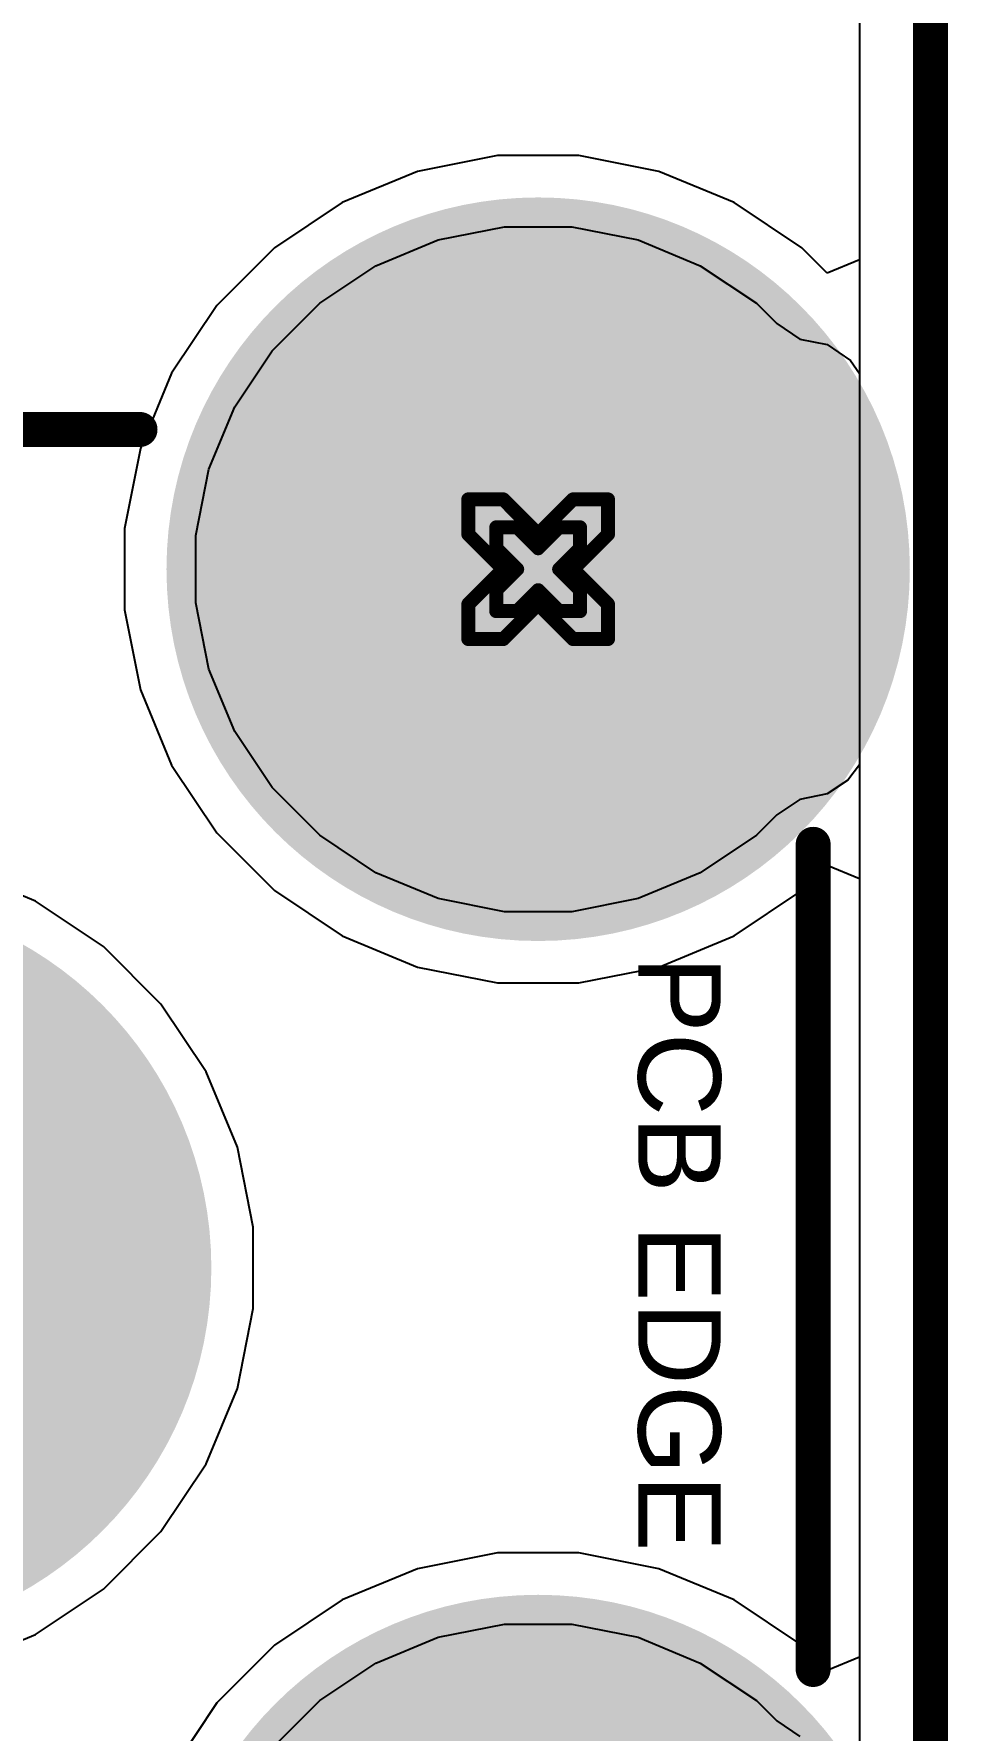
# Model space of a CAD drawing. Header units: inches. Extents: x 0 to 5271, y 0 to 5417.
# Drawn here: x 146.74 to 150.06, y 44.29 to 50.46 of the extents above; entities that cross this region are included whole.
import ezdxf

# ---------------------------------------------------------------- set-up
doc = ezdxf.new("R2010")
doc.units = ezdxf.units.IN
for name, color, linetype in [('Board_Outline', 216, 'Continuous'), ('Bottom Layer', 5, 'Continuous'), ('Bottom Solder', 6, 'Continuous'), ('Drill Drawing', 1, 'Continuous'), ('L2_GND1', 16, 'Continuous'), ('L3_SIG1', 76, 'Continuous'), ('L4_PWR', 90, 'Continuous'), ('L5_GND2', 156, 'Continuous'), ('L6_SIG2', 130, 'Continuous'), ('L7_GND3', 216, 'Continuous'), ('Multi-Layer', 9, 'Continuous'), ('Pad Holes', 156, 'Continuous'), ('Top Layer', 1, 'Continuous'), ('Top Overlay', 2, 'Continuous'), ('Top Solder', 216, 'Continuous')]:
    doc.layers.add(name, color=color, linetype=linetype)
doc.styles.add('Arial', font='', dxfattribs={"height": 0.2})
doc.styles.get('Arial').set_extended_font_data('Arial')

# ---------------------------------------------------------------- blocks, each defined once
blk = doc.blocks.new('HJ_SMA175_296')
at = {"layer": 'Bottom Layer'}
h = blk.add_hatch(color=5, dxfattribs=at)
edge = h.paths.add_edge_path()
edge.add_arc((-2.54, 2.54), 1.25, 0, 360)
h = blk.add_hatch(color=5, dxfattribs=at)
edge = h.paths.add_edge_path()
edge.add_arc((0, 0), 1.25, 0, 360)
h = blk.add_hatch(color=5, dxfattribs=at)
edge = h.paths.add_edge_path()
edge.add_arc((-2.54, -2.54), 1.25, 0, 360)
at = {"layer": 'Bottom Solder'}
h = blk.add_hatch(color=6, dxfattribs=at)
edge = h.paths.add_edge_path()
edge.add_arc((-2.54, 2.54), 1.3516, 0, 360)
h = blk.add_hatch(color=6, dxfattribs=at)
edge = h.paths.add_edge_path()
edge.add_arc((0, 0), 1.3516, 0, 360)
h = blk.add_hatch(color=6, dxfattribs=at)
edge = h.paths.add_edge_path()
edge.add_arc((-2.54, -2.54), 1.3516, 0, 360)
at = {"layer": 'L2_GND1'}
h = blk.add_hatch(color=16, dxfattribs=at)
edge = h.paths.add_edge_path()
edge.add_arc((-2.54, 2.54), 1.25, 0, 360)
h = blk.add_hatch(color=16, dxfattribs=at)
edge = h.paths.add_edge_path()
edge.add_arc((0, 0), 1.25, 0, 360)
h = blk.add_hatch(color=16, dxfattribs=at)
edge = h.paths.add_edge_path()
edge.add_arc((-2.54, -2.54), 1.25, 0, 360)
at = {"layer": 'L3_SIG1'}
h = blk.add_hatch(color=76, dxfattribs=at)
edge = h.paths.add_edge_path()
edge.add_arc((-2.54, 2.54), 1.25, 0, 360)
h = blk.add_hatch(color=76, dxfattribs=at)
edge = h.paths.add_edge_path()
edge.add_arc((0, 0), 1.25, 0, 360)
h = blk.add_hatch(color=76, dxfattribs=at)
edge = h.paths.add_edge_path()
edge.add_arc((-2.54, -2.54), 1.25, 0, 360)
at = {"layer": 'L4_PWR'}
h = blk.add_hatch(color=90, dxfattribs=at)
edge = h.paths.add_edge_path()
edge.add_arc((-2.54, 2.54), 1.25, 0, 360)
h = blk.add_hatch(color=90, dxfattribs=at)
edge = h.paths.add_edge_path()
edge.add_arc((0, 0), 1.25, 0, 360)
h = blk.add_hatch(color=90, dxfattribs=at)
edge = h.paths.add_edge_path()
edge.add_arc((-2.54, -2.54), 1.25, 0, 360)
at = {"layer": 'L5_GND2'}
h = blk.add_hatch(color=156, dxfattribs=at)
edge = h.paths.add_edge_path()
edge.add_arc((-2.54, 2.54), 1.25, 0, 360)
h = blk.add_hatch(color=156, dxfattribs=at)
edge = h.paths.add_edge_path()
edge.add_arc((0, 0), 1.25, 0, 360)
h = blk.add_hatch(color=156, dxfattribs=at)
edge = h.paths.add_edge_path()
edge.add_arc((-2.54, -2.54), 1.25, 0, 360)
at = {"layer": 'L6_SIG2'}
h = blk.add_hatch(color=130, dxfattribs=at)
edge = h.paths.add_edge_path()
edge.add_arc((-2.54, 2.54), 1.25, 0, 360)
h = blk.add_hatch(color=130, dxfattribs=at)
edge = h.paths.add_edge_path()
edge.add_arc((0, 0), 1.25, 0, 360)
h = blk.add_hatch(color=130, dxfattribs=at)
edge = h.paths.add_edge_path()
edge.add_arc((-2.54, -2.54), 1.25, 0, 360)
at = {"layer": 'L7_GND3'}
h = blk.add_hatch(color=216, dxfattribs=at)
edge = h.paths.add_edge_path()
edge.add_arc((-2.54, 2.54), 1.25, 0, 360)
h = blk.add_hatch(color=216, dxfattribs=at)
edge = h.paths.add_edge_path()
edge.add_arc((0, 0), 1.25, 0, 360)
h = blk.add_hatch(color=216, dxfattribs=at)
edge = h.paths.add_edge_path()
edge.add_arc((-2.54, -2.54), 1.25, 0, 360)
at = {"layer": 'Multi-Layer'}
h = blk.add_hatch(color=9, dxfattribs=at)
edge = h.paths.add_edge_path()
edge.add_arc((-2.54, 2.54), 1.25, 0, 360)
h = blk.add_hatch(color=9, dxfattribs=at)
edge = h.paths.add_edge_path()
edge.add_arc((0, 0), 1.25, 0, 360)
h = blk.add_hatch(color=9, dxfattribs=at)
edge = h.paths.add_edge_path()
edge.add_arc((-2.54, -2.54), 1.25, 0, 360)
at = {"layer": 'Pad Holes'}
h = blk.add_hatch(color=7, dxfattribs=at)
edge = h.paths.add_edge_path()
edge.add_arc((-2.54, -2.54), 0.75, 0, 360)
at = {"layer": 'Top Layer'}
h = blk.add_hatch(color=1, dxfattribs=at)
edge = h.paths.add_edge_path()
edge.add_arc((-2.54, 2.54), 1.25, 0, 360)
h = blk.add_hatch(color=1, dxfattribs=at)
edge = h.paths.add_edge_path()
edge.add_arc((0, 0), 1.25, 0, 360)
h = blk.add_hatch(color=1, dxfattribs=at)
edge = h.paths.add_edge_path()
edge.add_arc((-2.54, -2.54), 1.25, 0, 360)
at = {"layer": 'Top Solder'}
h = blk.add_hatch(color=216, dxfattribs=at)
edge = h.paths.add_edge_path()
edge.add_arc((-2.54, 2.54), 1.3516, 0, 360)
h = blk.add_hatch(color=216, dxfattribs=at)
edge = h.paths.add_edge_path()
edge.add_arc((0, 0), 1.3516, 0, 360)
h = blk.add_hatch(color=216, dxfattribs=at)
edge = h.paths.add_edge_path()
edge.add_arc((-2.54, -2.54), 1.3516, 0, 360)
at = {"layer": 'Top Overlay'}
for points in [[(-3.54, 1.46, 0.127, 0.127, 0), (-3.54, -1.54, 0.127, 0.127, 0)], [(1.143, -3.048, 0.127, 0.127, 0), (-1.0922, -3.048, 0.127, 0.127, 0)]]:
    blk.add_lwpolyline(points, format="xyseb", dxfattribs=at)
for points in [[(-3.5718, 1.46, 0.0635, 0.0635, 1), (-3.5083, 1.46, 0.0635, 0.0635, 1)], [(-3.5718, -1.54, 0.0635, 0.0635, 1), (-3.5083, -1.54, 0.0635, 0.0635, 1)], [(-1.124, -3.048, 0.0635, 0.0635, 1), (-1.0605, -3.048, 0.0635, 0.0635, 1)]]:
    blk.add_lwpolyline(points, format="xyseb", close=True, dxfattribs=at)
at = {"layer": 'Top Overlay', "style": 'Arial'}
blk.add_text('PCB EDGE', height=0.3, rotation=90, dxfattribs=at).set_placement((-2.904, -1.1346))

msp = doc.modelspace()

# ---------------------------------------------------------------- linework, layer by layer
at = {"layer": 'Board_Outline'}
msp.add_lwpolyline([(150, 0, 0.127, 0.127, 0), (150, 110, 0.127, 0.127, 0)], format="xyseb", dxfattribs=at)
at = {"layer": 'Bottom Layer'}
for p, q in [((149.741, 53.0937), (149.741, 38.354)), ((146.7452, 47.3069), (146.4715, 47.4202)), ((146.9916, 47.1423), (146.7452, 47.3069)), ((147.201, 46.9328), (146.9916, 47.1423)), ((147.3656, 46.6864), (147.201, 46.9328)), ((147.479, 46.4127), (147.3656, 46.6864)), ((147.5368, 46.1222), (147.479, 46.4127)), ((147.5368, 45.8259), (147.5368, 46.1222)), ((147.479, 45.5353), (147.5368, 45.8259)), ((147.3656, 45.2616), (147.479, 45.5353)), ((147.201, 45.0153), (147.3656, 45.2616)), ((146.9916, 44.8058), (147.201, 45.0153)), ((146.7452, 44.6412), (146.9916, 44.8058)), ((146.4715, 44.5278), (146.7452, 44.6412))]:
    msp.add_line(p, q, dxfattribs=at)
at = {"layer": 'Drill Drawing'}
for points in [[(148.3188, 48.641, 0.0508, 0.0508, 0), (148.3188, 48.768, 0.0508, 0.0508, 0)], [(148.3188, 48.768, 0.0508, 0.0508, 0), (148.4458, 48.768, 0.0508, 0.0508, 0)], [(148.4458, 48.768, 0.0508, 0.0508, 0), (148.5728, 48.641, 0.0508, 0.0508, 0)], [(148.5728, 48.641, 0.0508, 0.0508, 0), (148.6998, 48.768, 0.0508, 0.0508, 0)], [(148.6998, 48.768, 0.0508, 0.0508, 0), (148.8268, 48.768, 0.0508, 0.0508, 0)], [(148.8268, 48.641, 0.0508, 0.0508, 0), (148.8268, 48.768, 0.0508, 0.0508, 0)], [(148.3188, 48.641, 0.0508, 0.0508, 0), (148.4458, 48.514, 0.0508, 0.0508, 0)], [(148.4204, 48.5902, 0.0508, 0.0508, 0), (148.4204, 48.6664, 0.0508, 0.0508, 0)], [(148.4204, 48.6664, 0.0508, 0.0508, 0), (148.4966, 48.6664, 0.0508, 0.0508, 0)], [(148.4966, 48.6664, 0.0508, 0.0508, 0), (148.5728, 48.5902, 0.0508, 0.0508, 0)], [(148.5728, 48.5902, 0.0508, 0.0508, 0), (148.649, 48.6664, 0.0508, 0.0508, 0)], [(148.649, 48.6664, 0.0508, 0.0508, 0), (148.7252, 48.6664, 0.0508, 0.0508, 0)], [(148.6998, 48.514, 0.0508, 0.0508, 0), (148.8268, 48.641, 0.0508, 0.0508, 0)], [(148.7252, 48.5902, 0.0508, 0.0508, 0), (148.7252, 48.6664, 0.0508, 0.0508, 0)], [(148.4204, 48.5902, 0.0508, 0.0508, 0), (148.4966, 48.514, 0.0508, 0.0508, 0)], [(148.649, 48.514, 0.0508, 0.0508, 0), (148.7252, 48.5902, 0.0508, 0.0508, 0)], [(148.3188, 48.387, 0.0508, 0.0508, 0), (148.4458, 48.514, 0.0508, 0.0508, 0)], [(148.4204, 48.4378, 0.0508, 0.0508, 0), (148.4966, 48.514, 0.0508, 0.0508, 0)], [(148.649, 48.514, 0.0508, 0.0508, 0), (148.7252, 48.4378, 0.0508, 0.0508, 0)], [(148.6998, 48.514, 0.0508, 0.0508, 0), (148.8268, 48.387, 0.0508, 0.0508, 0)], [(148.3188, 48.26, 0.0508, 0.0508, 0), (148.3188, 48.387, 0.0508, 0.0508, 0)], [(148.4204, 48.3616, 0.0508, 0.0508, 0), (148.4204, 48.4378, 0.0508, 0.0508, 0)], [(148.4458, 48.26, 0.0508, 0.0508, 0), (148.5728, 48.387, 0.0508, 0.0508, 0)], [(148.4966, 48.3616, 0.0508, 0.0508, 0), (148.5728, 48.4378, 0.0508, 0.0508, 0)], [(148.5728, 48.4378, 0.0508, 0.0508, 0), (148.649, 48.3616, 0.0508, 0.0508, 0)], [(148.5728, 48.387, 0.0508, 0.0508, 0), (148.6998, 48.26, 0.0508, 0.0508, 0)], [(148.7252, 48.3616, 0.0508, 0.0508, 0), (148.7252, 48.4378, 0.0508, 0.0508, 0)], [(148.8268, 48.26, 0.0508, 0.0508, 0), (148.8268, 48.387, 0.0508, 0.0508, 0)], [(148.4204, 48.3616, 0.0508, 0.0508, 0), (148.4966, 48.3616, 0.0508, 0.0508, 0)], [(148.649, 48.3616, 0.0508, 0.0508, 0), (148.7252, 48.3616, 0.0508, 0.0508, 0)], [(148.3188, 48.26, 0.0508, 0.0508, 0), (148.4458, 48.26, 0.0508, 0.0508, 0)], [(148.6998, 48.26, 0.0508, 0.0508, 0), (148.8268, 48.26, 0.0508, 0.0508, 0)]]:
    msp.add_lwpolyline(points, format="xyseb", dxfattribs=at)
for points in [[(148.3061, 48.768, 0.0254, 0.0254, 1), (148.3315, 48.768, 0.0254, 0.0254, 1)], [(148.3061, 48.768, 0.0254, 0.0254, 1), (148.3315, 48.768, 0.0254, 0.0254, 1)], [(148.4331, 48.768, 0.0254, 0.0254, 1), (148.4585, 48.768, 0.0254, 0.0254, 1)], [(148.4331, 48.768, 0.0254, 0.0254, 1), (148.4585, 48.768, 0.0254, 0.0254, 1)], [(148.6871, 48.768, 0.0254, 0.0254, 1), (148.7125, 48.768, 0.0254, 0.0254, 1)], [(148.6871, 48.768, 0.0254, 0.0254, 1), (148.7125, 48.768, 0.0254, 0.0254, 1)], [(148.8141, 48.768, 0.0254, 0.0254, 1), (148.8395, 48.768, 0.0254, 0.0254, 1)], [(148.8141, 48.768, 0.0254, 0.0254, 1), (148.8395, 48.768, 0.0254, 0.0254, 1)], [(148.3061, 48.641, 0.0254, 0.0254, 1), (148.3315, 48.641, 0.0254, 0.0254, 1)], [(148.3061, 48.641, 0.0254, 0.0254, 1), (148.3315, 48.641, 0.0254, 0.0254, 1)], [(148.4077, 48.6664, 0.0254, 0.0254, 1), (148.4331, 48.6664, 0.0254, 0.0254, 1)], [(148.4077, 48.6664, 0.0254, 0.0254, 1), (148.4331, 48.6664, 0.0254, 0.0254, 1)], [(148.4839, 48.6664, 0.0254, 0.0254, 1), (148.5093, 48.6664, 0.0254, 0.0254, 1)], [(148.4839, 48.6664, 0.0254, 0.0254, 1), (148.5093, 48.6664, 0.0254, 0.0254, 1)], [(148.5601, 48.641, 0.0254, 0.0254, 1), (148.5855, 48.641, 0.0254, 0.0254, 1)], [(148.5601, 48.641, 0.0254, 0.0254, 1), (148.5855, 48.641, 0.0254, 0.0254, 1)], [(148.6363, 48.6664, 0.0254, 0.0254, 1), (148.6617, 48.6664, 0.0254, 0.0254, 1)], [(148.6363, 48.6664, 0.0254, 0.0254, 1), (148.6617, 48.6664, 0.0254, 0.0254, 1)], [(148.7125, 48.6664, 0.0254, 0.0254, 1), (148.7379, 48.6664, 0.0254, 0.0254, 1)], [(148.7125, 48.6664, 0.0254, 0.0254, 1), (148.7379, 48.6664, 0.0254, 0.0254, 1)], [(148.8141, 48.641, 0.0254, 0.0254, 1), (148.8395, 48.641, 0.0254, 0.0254, 1)], [(148.8141, 48.641, 0.0254, 0.0254, 1), (148.8395, 48.641, 0.0254, 0.0254, 1)], [(148.4077, 48.5902, 0.0254, 0.0254, 1), (148.4331, 48.5902, 0.0254, 0.0254, 1)], [(148.4077, 48.5902, 0.0254, 0.0254, 1), (148.4331, 48.5902, 0.0254, 0.0254, 1)], [(148.5601, 48.5902, 0.0254, 0.0254, 1), (148.5855, 48.5902, 0.0254, 0.0254, 1)], [(148.5601, 48.5902, 0.0254, 0.0254, 1), (148.5855, 48.5902, 0.0254, 0.0254, 1)], [(148.7125, 48.5902, 0.0254, 0.0254, 1), (148.7379, 48.5902, 0.0254, 0.0254, 1)], [(148.7125, 48.5902, 0.0254, 0.0254, 1), (148.7379, 48.5902, 0.0254, 0.0254, 1)], [(148.4331, 48.514, 0.0254, 0.0254, 1), (148.4585, 48.514, 0.0254, 0.0254, 1)], [(148.4331, 48.514, 0.0254, 0.0254, 1), (148.4585, 48.514, 0.0254, 0.0254, 1)], [(148.4839, 48.514, 0.0254, 0.0254, 1), (148.5093, 48.514, 0.0254, 0.0254, 1)], [(148.4839, 48.514, 0.0254, 0.0254, 1), (148.5093, 48.514, 0.0254, 0.0254, 1)], [(148.6363, 48.514, 0.0254, 0.0254, 1), (148.6617, 48.514, 0.0254, 0.0254, 1)], [(148.6363, 48.514, 0.0254, 0.0254, 1), (148.6617, 48.514, 0.0254, 0.0254, 1)], [(148.6871, 48.514, 0.0254, 0.0254, 1), (148.7125, 48.514, 0.0254, 0.0254, 1)], [(148.6871, 48.514, 0.0254, 0.0254, 1), (148.7125, 48.514, 0.0254, 0.0254, 1)], [(148.3061, 48.387, 0.0254, 0.0254, 1), (148.3315, 48.387, 0.0254, 0.0254, 1)], [(148.3061, 48.387, 0.0254, 0.0254, 1), (148.3315, 48.387, 0.0254, 0.0254, 1)], [(148.4077, 48.4378, 0.0254, 0.0254, 1), (148.4331, 48.4378, 0.0254, 0.0254, 1)], [(148.4077, 48.4378, 0.0254, 0.0254, 1), (148.4331, 48.4378, 0.0254, 0.0254, 1)], [(148.5601, 48.4378, 0.0254, 0.0254, 1), (148.5855, 48.4378, 0.0254, 0.0254, 1)], [(148.5601, 48.4378, 0.0254, 0.0254, 1), (148.5855, 48.4378, 0.0254, 0.0254, 1)], [(148.5601, 48.387, 0.0254, 0.0254, 1), (148.5855, 48.387, 0.0254, 0.0254, 1)], [(148.5601, 48.387, 0.0254, 0.0254, 1), (148.5855, 48.387, 0.0254, 0.0254, 1)], [(148.7125, 48.4378, 0.0254, 0.0254, 1), (148.7379, 48.4378, 0.0254, 0.0254, 1)], [(148.7125, 48.4378, 0.0254, 0.0254, 1), (148.7379, 48.4378, 0.0254, 0.0254, 1)], [(148.8141, 48.387, 0.0254, 0.0254, 1), (148.8395, 48.387, 0.0254, 0.0254, 1)], [(148.8141, 48.387, 0.0254, 0.0254, 1), (148.8395, 48.387, 0.0254, 0.0254, 1)], [(148.4077, 48.3616, 0.0254, 0.0254, 1), (148.4331, 48.3616, 0.0254, 0.0254, 1)], [(148.4077, 48.3616, 0.0254, 0.0254, 1), (148.4331, 48.3616, 0.0254, 0.0254, 1)], [(148.4839, 48.3616, 0.0254, 0.0254, 1), (148.5093, 48.3616, 0.0254, 0.0254, 1)], [(148.4839, 48.3616, 0.0254, 0.0254, 1), (148.5093, 48.3616, 0.0254, 0.0254, 1)], [(148.6363, 48.3616, 0.0254, 0.0254, 1), (148.6617, 48.3616, 0.0254, 0.0254, 1)], [(148.6363, 48.3616, 0.0254, 0.0254, 1), (148.6617, 48.3616, 0.0254, 0.0254, 1)], [(148.7125, 48.3616, 0.0254, 0.0254, 1), (148.7379, 48.3616, 0.0254, 0.0254, 1)], [(148.7125, 48.3616, 0.0254, 0.0254, 1), (148.7379, 48.3616, 0.0254, 0.0254, 1)], [(148.3061, 48.26, 0.0254, 0.0254, 1), (148.3315, 48.26, 0.0254, 0.0254, 1)], [(148.3061, 48.26, 0.0254, 0.0254, 1), (148.3315, 48.26, 0.0254, 0.0254, 1)], [(148.4331, 48.26, 0.0254, 0.0254, 1), (148.4585, 48.26, 0.0254, 0.0254, 1)], [(148.4331, 48.26, 0.0254, 0.0254, 1), (148.4585, 48.26, 0.0254, 0.0254, 1)], [(148.6871, 48.26, 0.0254, 0.0254, 1), (148.7125, 48.26, 0.0254, 0.0254, 1)], [(148.6871, 48.26, 0.0254, 0.0254, 1), (148.7125, 48.26, 0.0254, 0.0254, 1)], [(148.8141, 48.26, 0.0254, 0.0254, 1), (148.8395, 48.26, 0.0254, 0.0254, 1)], [(148.8141, 48.26, 0.0254, 0.0254, 1), (148.8395, 48.26, 0.0254, 0.0254, 1)]]:
    msp.add_lwpolyline(points, format="xyseb", close=True, dxfattribs=at)
at = {"layer": 'L2_GND1'}
for p, q in [((149.741, 73.9214), (149.741, 49.6387)), ((148.4247, 50.018), (148.1341, 49.9602)), ((148.7209, 50.018), (148.4247, 50.018)), ((149.0115, 49.9602), (148.7209, 50.018)), ((148.1341, 49.9602), (147.8604, 49.8469)), ((149.2852, 49.8469), (149.0115, 49.9602)), ((147.8604, 49.8469), (147.6141, 49.6823)), ((149.5316, 49.6823), (149.2852, 49.8469)), ((147.9831, 49.6174), (148.2096, 49.7112)), ((148.2096, 49.7112), (148.4502, 49.759)), ((148.4502, 49.759), (148.6954, 49.759)), ((148.6954, 49.759), (148.936, 49.7112)), ((148.936, 49.7112), (149.1625, 49.6174)), ((147.6141, 49.6823), (147.4046, 49.4728)), ((149.6237, 49.5901), (149.5316, 49.6823)), ((149.741, 49.6387), (149.6237, 49.5901)), ((147.7791, 49.4811), (147.9831, 49.6174)), ((149.1625, 49.6174), (149.3665, 49.4811)), ((147.4046, 49.4728), (147.24, 49.2264)), ((147.6057, 49.3077), (147.7791, 49.4811)), ((149.3665, 49.4811), (149.4406, 49.407)), ((149.4406, 49.407), (149.5246, 49.3508)), ((149.5246, 49.3508), (149.6237, 49.3311)), ((149.6237, 49.3311), (149.7087, 49.2723)), ((147.4695, 49.1038), (147.6057, 49.3077)), ((149.7087, 49.2723), (149.741, 49.225)), ((147.24, 49.2264), (147.1266, 48.9527)), ((149.741, 49.225), (149.741, 47.8031)), ((147.3756, 48.8772), (147.4695, 49.1038)), ((147.1266, 48.9527), (147.0688, 48.6622)), ((147.3278, 48.6366), (147.3756, 48.8772)), ((147.0688, 48.6622), (147.0688, 48.3659)), ((147.3278, 48.3914), (147.3278, 48.6366)), ((147.0688, 48.3659), (147.1266, 48.0753)), ((147.3756, 48.1509), (147.3278, 48.3914)), ((147.4695, 47.9243), (147.3756, 48.1509)), ((147.1266, 48.0753), (147.24, 47.8016)), ((147.6057, 47.7204), (147.4695, 47.9243)), ((147.24, 47.8016), (147.4046, 47.5553)), ((149.741, 47.8031), (149.6991, 47.7472)), ((149.6991, 47.7472), (149.6237, 47.6969)), ((147.7791, 47.547), (147.6057, 47.7204)), ((149.5246, 47.6772), (149.4406, 47.6211)), ((149.6237, 47.6969), (149.5246, 47.6772)), ((149.4406, 47.6211), (149.3665, 47.547)), ((147.4046, 47.5553), (147.6141, 47.3458)), ((147.9831, 47.4107), (147.7791, 47.547)), ((149.3665, 47.547), (149.1625, 47.4107)), ((146.7452, 47.3069), (146.4715, 47.4202)), ((149.5316, 47.3458), (149.6237, 47.4379)), ((149.6237, 47.4379), (149.741, 47.3893)), ((148.2097, 47.3168), (147.9831, 47.4107)), ((149.1625, 47.4107), (148.936, 47.3168)), ((149.741, 47.3893), (149.741, 44.5587)), ((146.9916, 47.1423), (146.7452, 47.3069)), ((147.6141, 47.3458), (147.8604, 47.1812)), ((148.4502, 47.269), (148.2097, 47.3168)), ((148.936, 47.3168), (148.6954, 47.269)), ((149.2852, 47.1812), (149.5316, 47.3458)), ((148.6954, 47.269), (148.4502, 47.269)), ((147.8604, 47.1812), (148.1341, 47.0678)), ((149.0115, 47.0678), (149.2852, 47.1812)), ((147.201, 46.9328), (146.9916, 47.1423)), ((148.1341, 47.0678), (148.4247, 47.01)), ((148.7209, 47.01), (149.0115, 47.0678)), ((148.4247, 47.01), (148.7209, 47.01)), ((147.3656, 46.6864), (147.201, 46.9328)), ((147.479, 46.4127), (147.3656, 46.6864)), ((147.5368, 46.1222), (147.479, 46.4127)), ((147.5368, 45.8259), (147.5368, 46.1222)), ((147.479, 45.5353), (147.5368, 45.8259)), ((147.3656, 45.2616), (147.479, 45.5353)), ((147.201, 45.0153), (147.3656, 45.2616)), ((146.9916, 44.8058), (147.201, 45.0153)), ((148.4247, 44.938), (148.1341, 44.8802)), ((148.7209, 44.938), (148.4247, 44.938)), ((149.0115, 44.8802), (148.7209, 44.938)), ((148.1341, 44.8802), (147.8604, 44.7669)), ((149.2852, 44.7669), (149.0115, 44.8802)), ((146.7452, 44.6412), (146.9916, 44.8058)), ((147.8604, 44.7669), (147.6141, 44.6023)), ((149.5316, 44.6023), (149.2852, 44.7669)), ((148.2096, 44.6312), (148.4502, 44.679)), ((148.4502, 44.679), (148.6954, 44.679)), ((148.6954, 44.679), (148.936, 44.6312)), ((146.4715, 44.5278), (146.7452, 44.6412)), ((147.6141, 44.6023), (147.4046, 44.3928)), ((147.9831, 44.5374), (148.2096, 44.6312)), ((148.936, 44.6312), (149.1625, 44.5374)), ((149.6237, 44.5101), (149.5316, 44.6023)), ((147.7791, 44.4011), (147.9831, 44.5374)), ((149.1625, 44.5374), (149.3665, 44.4011)), ((149.741, 44.5587), (149.6237, 44.5101)), ((147.6057, 44.2277), (147.7791, 44.4011)), ((149.3665, 44.4011), (149.4406, 44.327)), ((147.4046, 44.3928), (147.24, 44.1464)), ((149.4406, 44.327), (149.5246, 44.2708))]:
    msp.add_line(p, q, dxfattribs=at)
at = {"layer": 'L3_SIG1'}
for p, q in [((149.741, 109.741), (149.741, 0.259)), ((146.7452, 47.3069), (146.4715, 47.4202)), ((146.9916, 47.1423), (146.7452, 47.3069)), ((147.201, 46.9328), (146.9916, 47.1423)), ((147.3656, 46.6864), (147.201, 46.9328)), ((147.479, 46.4127), (147.3656, 46.6864)), ((147.5368, 46.1222), (147.479, 46.4127)), ((147.5368, 45.8259), (147.5368, 46.1222)), ((147.479, 45.5353), (147.5368, 45.8259)), ((147.3656, 45.2616), (147.479, 45.5353)), ((147.201, 45.0153), (147.3656, 45.2616)), ((146.9916, 44.8058), (147.201, 45.0153)), ((146.7452, 44.6412), (146.9916, 44.8058)), ((146.4715, 44.5278), (146.7452, 44.6412))]:
    msp.add_line(p, q, dxfattribs=at)
at = {"layer": 'L4_PWR'}
for p, q in [((149.741, 73.9214), (149.741, 49.6387)), ((148.4247, 50.018), (148.1341, 49.9602)), ((148.7209, 50.018), (148.4247, 50.018)), ((149.0115, 49.9602), (148.7209, 50.018)), ((148.1341, 49.9602), (147.8604, 49.8469)), ((149.2852, 49.8469), (149.0115, 49.9602)), ((147.8604, 49.8469), (147.6141, 49.6823)), ((149.5316, 49.6823), (149.2852, 49.8469)), ((147.6141, 49.6823), (147.4046, 49.4728)), ((149.6237, 49.5901), (149.5316, 49.6823)), ((149.741, 49.6387), (149.6237, 49.5901)), ((147.4046, 49.4728), (147.24, 49.2264)), ((147.24, 49.2264), (147.1266, 48.9527)), ((147.1266, 48.9527), (147.0688, 48.6622)), ((147.0688, 48.6622), (147.0688, 48.3659)), ((147.0688, 48.3659), (147.1266, 48.0753)), ((147.1266, 48.0753), (147.24, 47.8016)), ((147.24, 47.8016), (147.4046, 47.5553)), ((147.4046, 47.5553), (147.6141, 47.3458)), ((146.7452, 47.3069), (146.4715, 47.4202)), ((149.5316, 47.3458), (149.6237, 47.4379)), ((149.6237, 47.4379), (149.741, 47.3893)), ((149.741, 47.3893), (149.741, 44.5587)), ((146.9916, 47.1423), (146.7452, 47.3069)), ((147.6141, 47.3458), (147.8604, 47.1812)), ((149.2852, 47.1812), (149.5316, 47.3458)), ((147.8604, 47.1812), (148.1341, 47.0678)), ((149.0115, 47.0678), (149.2852, 47.1812)), ((147.201, 46.9328), (146.9916, 47.1423)), ((148.1341, 47.0678), (148.4247, 47.01)), ((148.7209, 47.01), (149.0115, 47.0678)), ((148.4247, 47.01), (148.7209, 47.01)), ((147.3656, 46.6864), (147.201, 46.9328)), ((147.479, 46.4127), (147.3656, 46.6864)), ((147.5368, 46.1222), (147.479, 46.4127)), ((147.5368, 45.8259), (147.5368, 46.1222)), ((147.479, 45.5353), (147.5368, 45.8259)), ((147.3656, 45.2616), (147.479, 45.5353)), ((147.201, 45.0153), (147.3656, 45.2616)), ((146.9916, 44.8058), (147.201, 45.0153)), ((148.4247, 44.938), (148.1341, 44.8802)), ((148.7209, 44.938), (148.4247, 44.938)), ((149.0115, 44.8802), (148.7209, 44.938)), ((148.1341, 44.8802), (147.8604, 44.7669)), ((149.2852, 44.7669), (149.0115, 44.8802)), ((146.7452, 44.6412), (146.9916, 44.8058)), ((147.8604, 44.7669), (147.6141, 44.6023)), ((149.5316, 44.6023), (149.2852, 44.7669)), ((146.4715, 44.5278), (146.7452, 44.6412)), ((147.6141, 44.6023), (147.4046, 44.3928)), ((149.6237, 44.5101), (149.5316, 44.6023)), ((149.741, 44.5587), (149.6237, 44.5101)), ((147.4046, 44.3928), (147.24, 44.1464))]:
    msp.add_line(p, q, dxfattribs=at)
at = {"layer": 'L5_GND2'}
for p, q in [((149.741, 109.741), (149.741, 0.259)), ((146.7452, 47.3069), (146.4715, 47.4202)), ((146.9916, 47.1423), (146.7452, 47.3069)), ((147.201, 46.9328), (146.9916, 47.1423)), ((147.3656, 46.6864), (147.201, 46.9328)), ((147.479, 46.4127), (147.3656, 46.6864)), ((147.5368, 46.1222), (147.479, 46.4127)), ((147.5368, 45.8259), (147.5368, 46.1222)), ((147.479, 45.5353), (147.5368, 45.8259)), ((147.3656, 45.2616), (147.479, 45.5353)), ((147.201, 45.0153), (147.3656, 45.2616)), ((146.9916, 44.8058), (147.201, 45.0153)), ((146.7452, 44.6412), (146.9916, 44.8058)), ((146.4715, 44.5278), (146.7452, 44.6412))]:
    msp.add_line(p, q, dxfattribs=at)
at = {"layer": 'L6_SIG2'}
for p, q in [((149.741, 109.741), (149.741, 0.259)), ((146.7452, 47.3069), (146.4715, 47.4202)), ((146.9916, 47.1423), (146.7452, 47.3069)), ((147.201, 46.9328), (146.9916, 47.1423)), ((147.3656, 46.6864), (147.201, 46.9328)), ((147.479, 46.4127), (147.3656, 46.6864)), ((147.5368, 46.1222), (147.479, 46.4127)), ((147.5368, 45.8259), (147.5368, 46.1222)), ((147.479, 45.5353), (147.5368, 45.8259)), ((147.3656, 45.2616), (147.479, 45.5353)), ((147.201, 45.0153), (147.3656, 45.2616)), ((146.9916, 44.8058), (147.201, 45.0153)), ((146.7452, 44.6412), (146.9916, 44.8058)), ((146.4715, 44.5278), (146.7452, 44.6412))]:
    msp.add_line(p, q, dxfattribs=at)
at = {"layer": 'L7_GND3'}
for p, q in [((149.741, 109.741), (149.741, 0.259)), ((146.7452, 47.3069), (146.4715, 47.4202)), ((146.9916, 47.1423), (146.7452, 47.3069)), ((147.201, 46.9328), (146.9916, 47.1423)), ((147.3656, 46.6864), (147.201, 46.9328)), ((147.479, 46.4127), (147.3656, 46.6864)), ((147.5368, 46.1222), (147.479, 46.4127)), ((147.5368, 45.8259), (147.5368, 46.1222)), ((147.479, 45.5353), (147.5368, 45.8259)), ((147.3656, 45.2616), (147.479, 45.5353)), ((147.201, 45.0153), (147.3656, 45.2616)), ((146.9916, 44.8058), (147.201, 45.0153)), ((146.7452, 44.6412), (146.9916, 44.8058)), ((146.4715, 44.5278), (146.7452, 44.6412))]:
    msp.add_line(p, q, dxfattribs=at)
at = {"layer": 'Top Layer'}
for p, q in [((149.741, 109.741), (149.741, 0.259)), ((146.7452, 47.3069), (146.4715, 47.4202)), ((146.9916, 47.1423), (146.7452, 47.3069)), ((147.201, 46.9328), (146.9916, 47.1423)), ((147.3656, 46.6864), (147.201, 46.9328)), ((147.479, 46.4127), (147.3656, 46.6864)), ((147.5368, 46.1222), (147.479, 46.4127)), ((147.5368, 45.8259), (147.5368, 46.1222)), ((147.479, 45.5353), (147.5368, 45.8259)), ((147.3656, 45.2616), (147.479, 45.5353)), ((147.201, 45.0153), (147.3656, 45.2616)), ((146.9916, 44.8058), (147.201, 45.0153)), ((146.7452, 44.6412), (146.9916, 44.8058)), ((146.4715, 44.5278), (146.7452, 44.6412))]:
    msp.add_line(p, q, dxfattribs=at)

# ---------------------------------------------------------------- block references
at = {"rotation": 180}
msp.add_blockref('HJ_SMA175_296', (146.0328, 45.974), dxfattribs=at)

doc.saveas('drawing.dxf')
